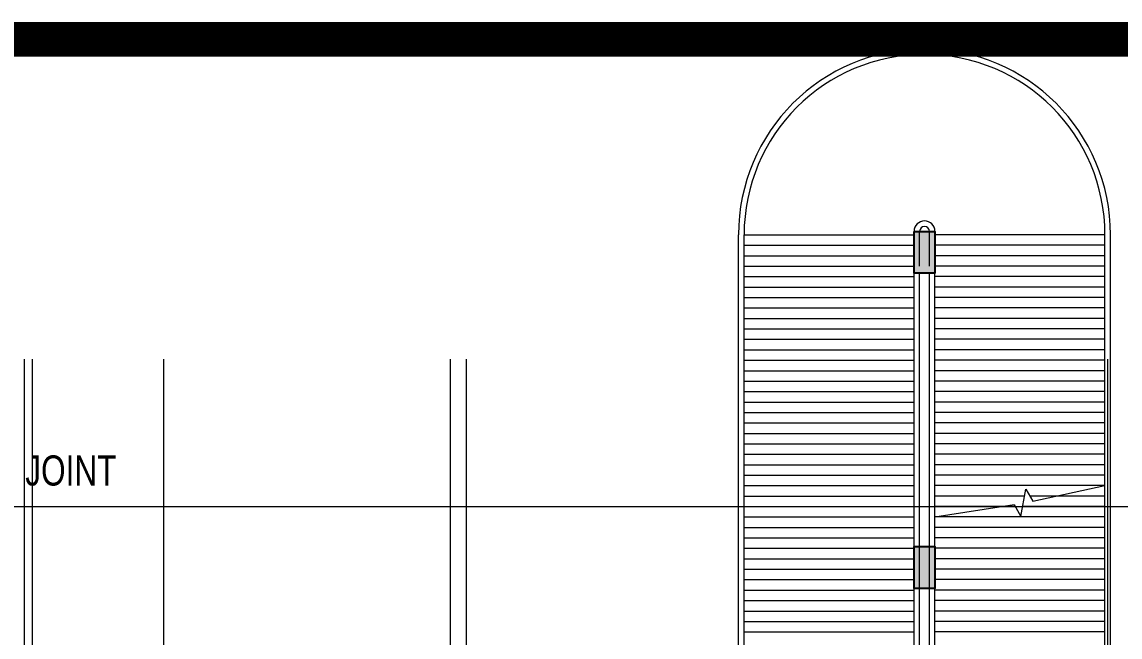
# Model space of a CAD drawing. Header units: inches. Extents: x 719368 to 6315912, y -2624014 to 446967.
# Drawn here: x 5953625 to 5969387, y -2119263 to -2110434 of the extents above; entities that cross this region are included whole.
import ezdxf
from ezdxf.lldxf.tags import DXFTag

# ---------------------------------------------------------------- set-up
doc = ezdxf.new("R2010")
doc.units = ezdxf.units.IN
doc.header["$LTSCALE"] = 20
doc.header["$MEASUREMENT"] = 0
doc.linetypes.add('CENTER', pattern=[2, 1.25, -0.25, 0.25, -0.25])
doc.layers.get('0').update_dxf_attribs({"color": 51, "lineweight": 30})
for name, color, linetype, lineweight in [('COL HATCH', 254, 'Continuous', 5), ('COLUMN', 2, 'Continuous', 25), ('DIM', 7, 'Continuous', 13), ('GRID', 202, 'CENTER', 5), ('Railing', 34, 'Continuous', 20), ('ramp', 9, 'Continuous', 5), ('Text', 7, 'Continuous', 15)]:
    doc.layers.add(name, color=color, linetype=linetype, lineweight=lineweight)
doc.styles.add('DIM SUMBI', font='arial.ttf')
tags = doc.linetypes.add('DASHED', pattern=[0.75, 0.5, -0.25]).pattern_tags.tags
tags[6:7] = [DXFTag(74, 4), DXFTag(75, 0), DXFTag(340, '0'), DXFTag(46, 1.0), DXFTag(50, 0.0), DXFTag(44, 0.0), DXFTag(45, 0.0)]
tags[4:5] = [DXFTag(74, 4), DXFTag(75, 0), DXFTag(340, '0'), DXFTag(46, 1.0), DXFTag(50, 0.0), DXFTag(44, 0.0), DXFTag(45, 0.0)]

# ---------------------------------------------------------------- blocks, each defined once
blk = doc.blocks.new('A$C0E890EBD')
at = {"layer": 'COL HATCH'}
h = blk.add_hatch(color=3, dxfattribs=at)
h.dxf.hatch_style = 1
h.paths.add_polyline_path([(35.3134, 28.59), (35.6134, 28.59), (35.6134, 27.99), (35.3134, 27.99)])
h = blk.add_hatch(color=3, dxfattribs=at)
h.dxf.hatch_style = 1
h.paths.add_polyline_path([(35.3134, 24.065), (35.6134, 24.065), (35.6134, 23.465), (35.3134, 23.465)])
at = {"layer": 'COLUMN', "color": 3}
for points in [[(35.3134, 28.59), (35.6134, 28.59), (35.6134, 27.99), (35.3134, 27.99)], [(35.3134, 24.065), (35.6134, 24.065), (35.6134, 23.465), (35.3134, 23.465)]]:
    blk.add_lwpolyline(points, close=True, dxfattribs=at)
at = {"layer": 'DIM', "linetype": 'Continuous'}
blk.add_lwpolyline([(35.6134, 24.49), (36.7478, 24.6687), (36.8474, 24.4962), (36.9165, 24.8886), (37.0162, 24.7161), (38.0534, 24.94)], dxfattribs=at)
at = {"layer": 'Railing'}
for p, q in [((32.7934, 19.2307), (32.7934, 28.54)), ((32.8734, 19.2268), (32.8734, 28.54)), ((35.3134, 19.47), (35.3134, 28.59)), ((35.3934, 28.09), (35.3934, 28.59)), ((35.5334, 28.09), (35.5334, 28.59)), ((35.6134, 19.47), (35.6134, 28.59)), ((38.0534, 19.5572), (38.0534, 28.54)), ((38.1334, 19.5608), (38.1334, 28.54)), ((35.3934, 19.54), (35.3934, 27.99)), ((35.5334, 19.54), (35.5334, 27.99))]:
    blk.add_line(p, q, dxfattribs=at)
for centre, radius in [((35.4634, 28.54), 2.67), ((35.4634, 28.54), 2.59), ((35.4634, 28.59), 0.15), ((35.4634, 28.59), 0.07)]:
    blk.add_arc(centre, radius, 0, 180, dxfattribs=at)
at = {"layer": 'ramp', "linetype": 'DASHED'}
for p, q in [((32.8734, 28.54), (35.3134, 28.54)), ((38.0534, 28.54), (35.6134, 28.54)), ((32.8734, 28.39), (35.3134, 28.39)), ((38.0534, 28.39), (35.6134, 28.39)), ((32.8734, 28.24), (35.3134, 28.24)), ((38.0534, 28.24), (35.6134, 28.24)), ((32.8734, 28.09), (35.3134, 28.09)), ((38.0534, 28.09), (35.6134, 28.09)), ((32.8734, 27.94), (35.3134, 27.94)), ((38.0534, 27.94), (35.6134, 27.94)), ((32.8734, 27.79), (35.3134, 27.79)), ((38.0534, 27.79), (35.6134, 27.79)), ((32.8734, 27.64), (35.3134, 27.64)), ((38.0534, 27.64), (35.6134, 27.64)), ((32.8734, 27.49), (35.3134, 27.49)), ((38.0534, 27.49), (35.6134, 27.49)), ((32.8734, 27.34), (35.3134, 27.34)), ((38.0534, 27.34), (35.6134, 27.34)), ((32.8734, 27.19), (35.3134, 27.19)), ((38.0534, 27.19), (35.6134, 27.19)), ((32.8734, 27.04), (35.3134, 27.04)), ((38.0534, 27.04), (35.6134, 27.04)), ((32.8734, 26.89), (35.3134, 26.89)), ((38.0534, 26.89), (35.6134, 26.89)), ((32.8734, 26.74), (35.3134, 26.74)), ((38.0534, 26.74), (35.6134, 26.74)), ((32.8734, 26.59), (35.3134, 26.59)), ((38.0534, 26.59), (35.6134, 26.59)), ((32.8734, 26.44), (35.3134, 26.44)), ((38.0534, 26.44), (35.6134, 26.44)), ((32.8734, 26.29), (35.3134, 26.29)), ((38.0534, 26.29), (35.6134, 26.29)), ((32.8734, 26.14), (35.3134, 26.14)), ((38.0534, 26.14), (35.6134, 26.14)), ((32.8734, 25.99), (35.3134, 25.99)), ((38.0534, 25.99), (35.6134, 25.99)), ((32.8734, 25.84), (35.3134, 25.84)), ((38.0534, 25.84), (35.6134, 25.84)), ((32.8734, 25.69), (35.3134, 25.69)), ((32.8734, 25.54), (35.3134, 25.54)), ((38.0534, 25.69), (35.6134, 25.69)), ((38.0534, 25.54), (35.6134, 25.54)), ((32.8734, 25.39), (35.3134, 25.39)), ((38.0534, 25.39), (35.6134, 25.39)), ((32.8734, 25.24), (35.3134, 25.24)), ((38.0534, 25.24), (35.6134, 25.24)), ((32.8734, 25.09), (35.3134, 25.09)), ((38.0534, 25.09), (35.6134, 25.09)), ((32.8734, 24.94), (35.3134, 24.94)), ((38.0534, 24.94), (35.6134, 24.94)), ((32.8734, 24.79), (35.3134, 24.79)), ((36.8992, 24.79), (35.6134, 24.79)), ((32.8734, 24.64), (35.3134, 24.64)), ((36.7644, 24.64), (35.6134, 24.64)), ((32.8734, 24.49), (35.3134, 24.49)), ((32.8734, 24.34), (35.3134, 24.34)), ((32.8734, 24.19), (35.3134, 24.19)), ((32.8734, 24.04), (35.3134, 24.04)), ((32.8734, 23.89), (35.3134, 23.89)), ((32.8734, 23.74), (35.3134, 23.74)), ((32.8734, 23.59), (35.3134, 23.59)), ((32.8734, 23.44), (35.3134, 23.44)), ((32.8734, 23.29), (35.3134, 23.29)), ((32.8734, 23.14), (35.3134, 23.14)), ((32.8734, 22.99), (35.3134, 22.99)), ((32.8734, 22.84), (35.3134, 22.84))]:
    blk.add_line(p, q, dxfattribs=at)
at = {"layer": 'ramp'}
for p, q in [((38.0534, 24.79), (36.9735, 24.79)), ((38.0534, 24.64), (36.8728, 24.64)), ((38.0534, 24.49), (35.6134, 24.49)), ((38.0534, 24.34), (35.6134, 24.34)), ((38.0534, 24.19), (35.6134, 24.19)), ((38.0534, 24.04), (35.6134, 24.04)), ((38.0534, 23.89), (35.6134, 23.89)), ((38.0534, 23.74), (35.6134, 23.74)), ((38.0534, 23.59), (35.6134, 23.59)), ((38.0534, 23.44), (35.6134, 23.44)), ((38.0534, 23.29), (35.6134, 23.29)), ((38.0534, 23.14), (35.6134, 23.14)), ((38.0534, 22.99), (35.6134, 22.99)), ((38.0534, 22.84), (35.6134, 22.84))]:
    blk.add_line(p, q, dxfattribs=at)

msp = doc.modelspace()

# ---------------------------------------------------------------- linework, layer by layer
at = {"color": 2, "const_width": 500}
msp.add_lwpolyline([(6163985.6268, -2162738.4634), (5919146.0467, -2162738.4634), (5919146.0467, -2110683.5862), (6163985.6268, -2110683.5862)], close=True, dxfattribs=at)
at = {"layer": 'GRID', "ltscale": 0.05}
for p, q in [((5953655.4805, -2115272.6697), (5953655.4805, -2155060.0232)), ((5955655.482, -2115272.6697), (5955655.482, -2155060.0232)), ((5959770.482, -2115272.6697), (5959770.482, -2155060.0232)), ((5963904.5661, -2115272.6697), (5963904.5661, -2155060.0232)), ((5969205.482, -2115272.6697), (5969205.482, -2155060.0232)), ((5926274.7986, -2117389.5333), (6041207.4116, -2117389.5333))]:
    msp.add_line(p, q, dxfattribs=at)
at = {"layer": 'GRID', "color": 190, "ltscale": 0.05}
for p, q in [((5953770.4805, -2115272.6697), (5953770.4805, -2155060.0232)), ((5960000.4805, -2115272.6697), (5960000.4805, -2155060.0232))]:
    msp.add_line(p, q, dxfattribs=at)

# ---------------------------------------------------------------- block references
at = {"color": 0, "xscale": 1000, "yscale": 1000, "zscale": 1000}
msp.add_blockref('A$C0E890EBD', (5931117.1028, -2142029.5333), dxfattribs=at)

# ---------------------------------------------------------------- texts
at = {"layer": 'Text', "style": 'DIM SUMBI', "width": 0.75}
msp.add_text('65 MM WIDE EXPANSION JOINT', height=432.432, dxfattribs=at).set_placement((5948084.7221, -2117088.3029))

doc.saveas('drawing.dxf')
